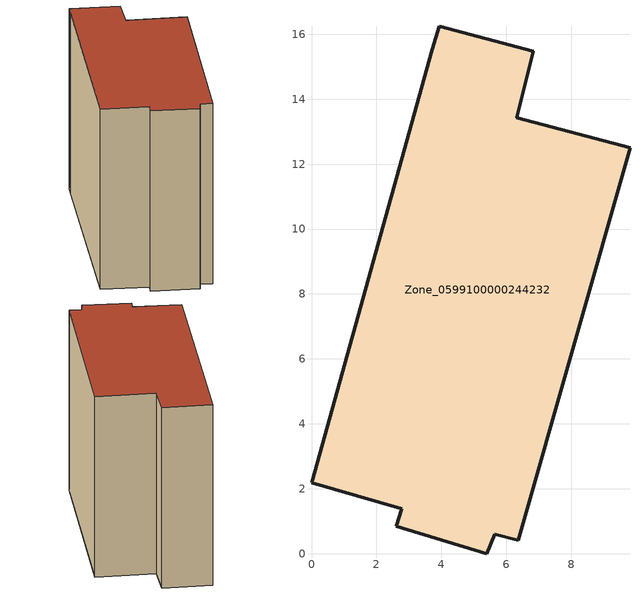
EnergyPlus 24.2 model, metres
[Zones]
Zone_0599100000244232
 floor ground (C_G): 2.78,1.39 0,2.18 3.72,15.54 3.93,16.25 6.83,15.48 6.32,13.44 9.81,12.51 6.37,0.41 5.65,0.6 5.39,0 2.61,0.85 z0
 wall outside (C_F): 6.32,13.44 6.83,15.48 3.93,16.25 3.72,15.54 0,2.18 2.78,1.39 2.61,0.85 5.39,0 5.65,0.6 6.37,0.41 9.81,12.51 6.32,13.44 z0:11.49
 roof outside (C_R): 6.37,0.41 9.81,12.51 6.32,13.44 6.83,15.48 3.93,16.25 3.72,15.54 0,2.18 2.78,1.39 2.61,0.85 5.39,0 5.65,0.6 z11.49
[BUILDING]
Pand.0599100000244232: North Axis=0; Terrain=City; Loads Convergence Tolerance Value=0.04; Temperature Convergence Tolerance Value=0.4; Solar Distribution=FullExterior; Maximum Number of Warmup Days=25; Minimum Number of Warmup Days=1
[Site:Location]
Rotterdam.The.Hague.AP_ZH_NLD Design_Conditions: Latitude=51.96; Longitude=4.45; Time Zone=1; Elevation=-4.5
[SITE:GROUNDTEMPERATURE:BUILDINGSURFACE]
18, 18, 18, 18, 18, 18, 18, 18, 18, 18, 18, 18
[MATERIAL] Thermal Absorptance=0.9; Solar Absorptance=0.7; Visible Absorptance=0.7
Name | Roughness | Thickness | Conductivity | Density | Specific Heat
G.TI.1946 | MediumSmooth | 0.15 | 1 | 540 | 1210
F.TI.1946 | Rough | 0.3 | 0.857143 | 1920 | 840
R.TI.1946 | MediumRough | 0.2 | 0.1 | 1500 | 1000
[CONSTRUCTION]
C_G: G.TI.1946
C_F: F.TI.1946
C_R: R.TI.1946
[ZONE]
Zone_0599100000244232: Type=1; Multiplier=1; Ceiling Height=Autocalculate; Volume=Autocalculate; Floor Area=autocalculate; Part of Total Floor Area=Yes
[ZONEINFILTRATION:DESIGNFLOWRATE]
Infil_Zone_0599100000244232: Zone or ZoneList or Space or SpaceList=Zone_0599100000244232; Schedule=AlwaysOn; Design Flow Rate Calculation Method=Flow/Area; Flow Rate per Floor Area=0.003; Constant Term Coefficient=1; Temperature Term Coefficient=0; Velocity Term Coefficient=0; Velocity Squared Term Coefficient=0
[HVACTEMPLATE:ZONE:IDEALLOADSAIRSYSTEM]
Zone_0599100000244232: Maximum Heating Supply Air Temperature=50; Minimum Cooling Supply Air Temperature=13; Maximum Heating Supply Air Humidity Ratio=0.0156; Minimum Cooling Supply Air Humidity Ratio=0.0077; Heating Limit=NoLimit; Cooling Limit=NoLimit; Dehumidification Control Type=ConstantSensibleHeatRatio; Cooling Sensible Heat Ratio=0.7; Dehumidification Setpoint=60; Humidification Control Type=None; Humidification Setpoint=30; Outdoor Air Method=None; Outdoor Air Flow Rate per Person=0.00944; Outdoor Air Flow Rate per Zone Floor Area=0; Outdoor Air Flow Rate per Zone=0; Demand Controlled Ventilation Type=None; Outdoor Air Economizer Type=NoEconomizer; Heat Recovery Type=None; Sensible Heat Recovery Effectiveness=0.7; Latent Heat Recovery Effectiveness=0.65
[ZONECONTROL:THERMOSTAT]
ThermostatControl_Zone_0599100000244232: Zone or ZoneList=Zone_0599100000244232; Control Type Schedule=DualSetpointControlType; Control 1=Thermostat_Zone_0599100000244232; Temperature Difference Between Cutout And Setpoint=0
[THERMOSTATSETPOINT:DUALSETPOINT]
Thermostat_Zone_0599100000244232: Heating Setpoint Temperature Schedule=HeatingSetpoint_Zone_0599100000244232; Cooling Setpoint Temperature Schedule=CoolingSetpoint_Zone_0599100000244232
[SCHEDULE:COMPACT]
HeatingSetpoint_Zone_0599100000244232: Through: 12/31, For: AllDays, Until: 24:00, 21
CoolingSetpoint_Zone_0599100000244232: Through: 12/31, For: AllDays, Until: 24:00, 24
DualSetpointControlType: Through: 12/31, For: AllDays, Until: 24:00, 4
AlwaysOn: Through: 12/31, For: AllDays, Until: 24:00, 1
